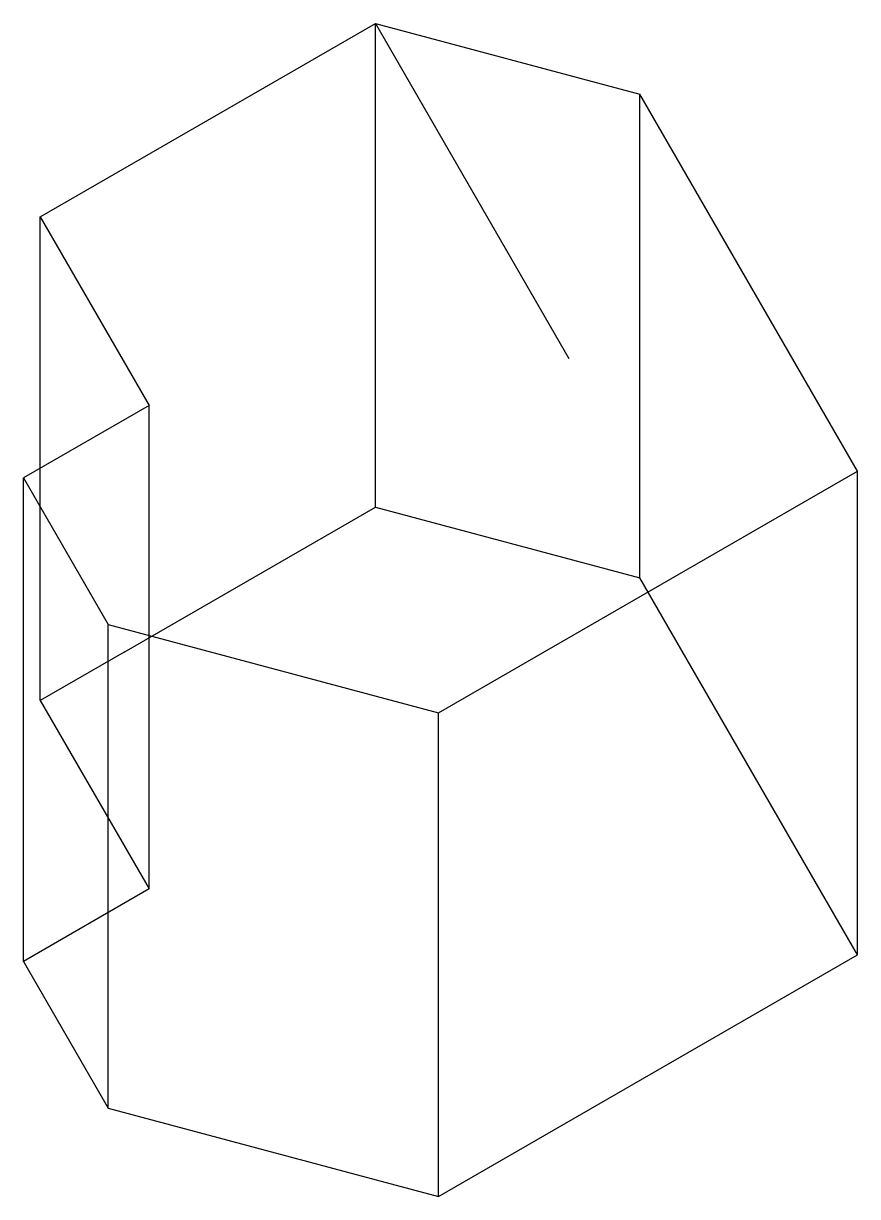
# Model space of a CAD drawing. Header units: inches. Extents: x 0 to 109, y 0 to 24.
# Drawn here: x 91.42 to 108.66, y 0 to 24.26 of the extents above.
import ezdxf

# ---------------------------------------------------------------- set-up
doc = ezdxf.new("R2010")
doc.units = ezdxf.units.IN
doc.header["$MEASUREMENT"] = 0

msp = doc.modelspace()

# ---------------------------------------------------------------- linework, layer by layer
for p, q in [((91.768, 20.258), (98.696, 24.258)), ((98.696, 14.258), (98.696, 24.258)), ((98.696, 24.258), (104.16, 22.794)), ((98.696, 24.258), (102.696, 17.33)), ((104.16, 12.794), (104.16, 22.794)), ((108.66, 15), (104.16, 22.794)), ((91.768, 10.258), (91.768, 20.258)), ((91.768, 20.258), (94.018, 16.361)), ((94.018, 16.361), (91.42, 14.861)), ((94.018, 6.361), (94.018, 16.361)), ((91.42, 4.861), (91.42, 14.861)), ((91.42, 14.861), (93.17, 11.83)), ((100, 10), (108.66, 15)), ((108.66, 5), (108.66, 15)), ((93.5, 11.258), (98.696, 14.258)), ((98.696, 14.258), (104.16, 12.794)), ((108.66, 5), (104.16, 12.794)), ((93.17, 1.83), (93.17, 11.83)), ((93.17, 11.83), (100, 10)), ((93.5, 11.258), (91.768, 10.258)), ((91.768, 10.258), (94.018, 6.361)), ((100, 0), (100, 10)), ((94.018, 6.361), (91.42, 4.861)), ((91.42, 4.861), (93.17, 1.83)), ((100, 0), (108.66, 5)), ((93.17, 1.83), (100, 0))]:
    msp.add_line(p, q)

doc.saveas('drawing.dxf')
